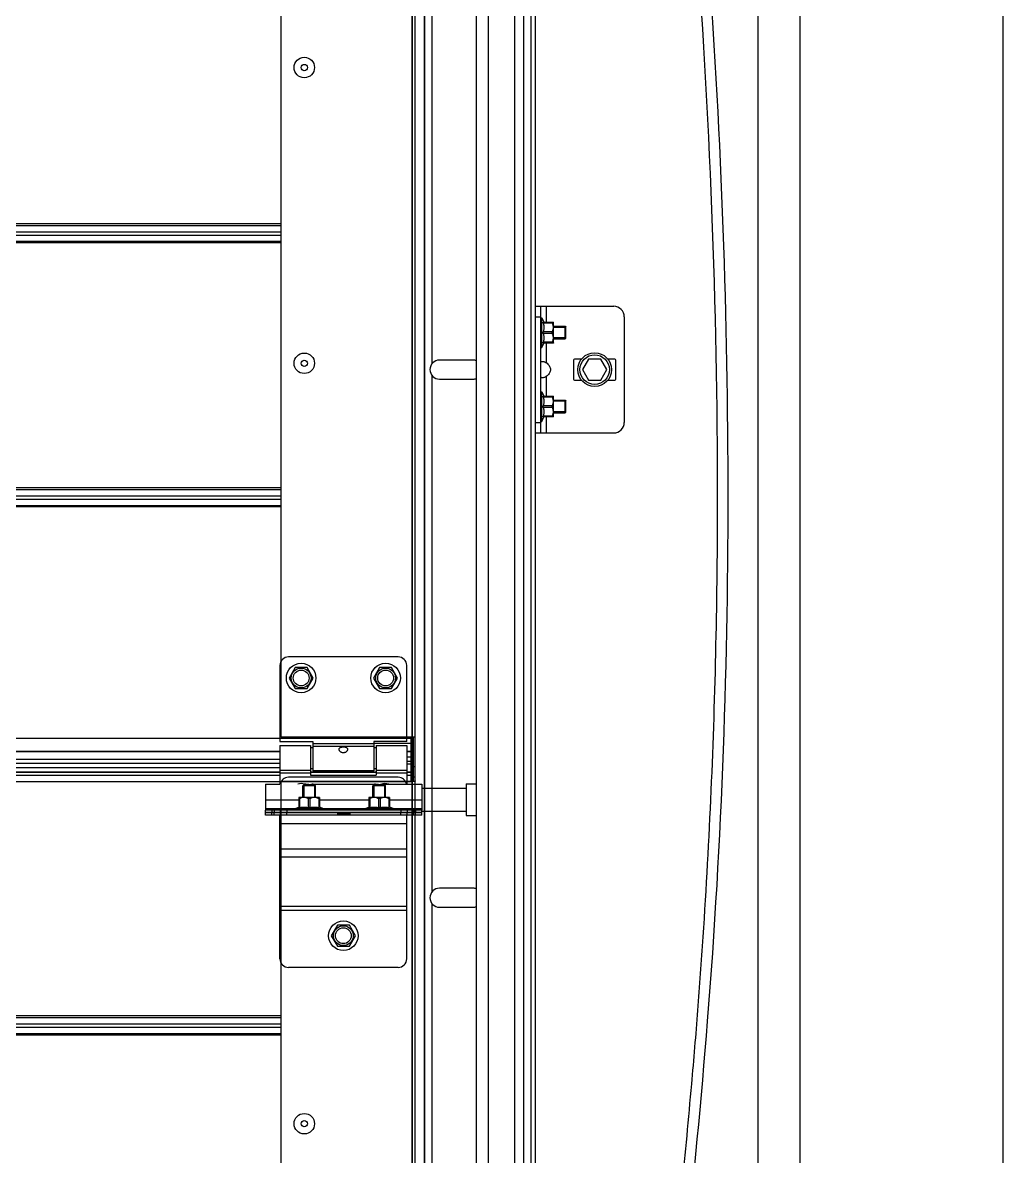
# Model space of a CAD drawing. Header units: millimetres. Extents: x 21899 to 38731, y -5425 to 3612.
# Drawn here: x 25053 to 25517, y 1846 to 2383 of the extents above; entities that cross this region are included whole.
import ezdxf

# ---------------------------------------------------------------- set-up
doc = ezdxf.new("R2010")
doc.units = ezdxf.units.MM

msp = doc.modelspace()

# ---------------------------------------------------------------- linework, layer by layer
at = {"color": 7, "linetype": 'Continuous'}
for p, q in [((25517.11, 1144.53), (25517.11, 3362)), ((25267.61, 1144.53), (25267.61, 3064.5)), ((25293.61, 1144.53), (25293.61, 3010.14)), ((25400.81, 2873), (25400.81, 1380.13)), ((25420.81, 2873), (25420.81, 1380.13)), ((25238.61, 1441.84), (25238.61, 2803.28)), ((25175.11, 2044.59), (25175.11, 2523.78)), ((25295.61, 1144.53), (25295.61, 2400.11)), ((25295.61, 2248.59), (25332.61, 2248.59)), ((25298.11, 2188.59), (25298.11, 2248.59)), ((25337.61, 2243.59), (25337.61, 2193.59)), ((25298.11, 2243.09), (25298.61, 2243.09)), ((25298.61, 2243.09), (25299.53, 2240.99)), ((25298.61, 2229.09), (25298.61, 2243.09)), ((25299.29, 2240.99), (25304.08, 2240.99)), ((25299.29, 2240.59), (25299.29, 2240.99)), ((25303.54, 2240.59), (25299.29, 2240.59)), ((25303.54, 2240.59), (25303.54, 2240.99)), ((25304.11, 2240.97), (25304.07, 2241)), ((25304.11, 2231.21), (25304.11, 2240.97)), ((25304.11, 2239.09), (25309.61, 2239.09)), ((25309.61, 2239.09), (25309.96, 2238.73)), ((25309.61, 2233.09), (25309.61, 2239.09)), ((25309.96, 2233.44), (25309.96, 2238.73)), ((25303.54, 2236.49), (25299.29, 2236.49)), ((25299.29, 2235.68), (25299.29, 2236.49)), ((25303.54, 2235.68), (25299.29, 2235.68)), ((25303.54, 2235.68), (25303.54, 2236.49)), ((25304.11, 2233.09), (25309.61, 2233.09)), ((25309.61, 2233.09), (25309.96, 2233.44)), ((25298.11, 2229.09), (25298.61, 2229.09)), ((25298.61, 2229.09), (25299.53, 2231.18)), ((25303.54, 2231.58), (25299.29, 2231.58)), ((25299.29, 2231.18), (25299.29, 2231.58)), ((25304.08, 2231.18), (25299.29, 2231.18)), ((25303.54, 2231.58), (25303.54, 2231.18)), ((25304.11, 2231.21), (25304.07, 2231.17)), ((25266.11, 2223.09), (25250.11, 2223.09)), ((25313.61, 2223.09), (25313.61, 2214.09)), ((25317.36, 2223.59), (25314.11, 2223.59)), ((25320.72, 2223.59), (25317.84, 2218.59)), ((25326.5, 2223.59), (25320.72, 2223.59)), ((25329.38, 2218.59), (25326.5, 2223.59)), ((25333.11, 2223.59), (25329.85, 2223.59)), ((25333.61, 2214.09), (25333.61, 2223.09)), ((25317.84, 2218.59), (25320.72, 2213.59)), ((25326.5, 2213.59), (25329.38, 2218.59)), ((25250.11, 2214.09), (25266.11, 2214.09)), ((25314.11, 2213.59), (25317.36, 2213.59)), ((25320.72, 2213.59), (25326.5, 2213.59)), ((25329.85, 2213.59), (25333.11, 2213.59)), ((25298.11, 2208.09), (25298.61, 2208.09)), ((25298.61, 2208.09), (25299.53, 2205.99)), ((25298.61, 2194.09), (25298.61, 2208.09)), ((25299.29, 2205.99), (25304.08, 2205.99)), ((25299.29, 2205.59), (25299.29, 2205.99)), ((25303.54, 2205.59), (25303.54, 2205.99)), ((25304.11, 2205.97), (25304.07, 2206)), ((25304.11, 2196.21), (25304.11, 2205.97)), ((25303.54, 2205.59), (25299.29, 2205.59)), ((25303.54, 2201.49), (25299.29, 2201.49)), ((25299.29, 2200.68), (25299.29, 2201.49)), ((25303.54, 2200.68), (25299.29, 2200.68)), ((25303.54, 2200.68), (25303.54, 2201.49)), ((25304.11, 2204.09), (25309.61, 2204.09)), ((25309.61, 2204.09), (25309.96, 2203.73)), ((25309.61, 2198.09), (25309.61, 2204.09)), ((25309.96, 2198.44), (25309.96, 2203.73)), ((25298.61, 2194.09), (25299.53, 2196.18)), ((25303.54, 2196.58), (25299.29, 2196.58)), ((25299.29, 2196.18), (25299.29, 2196.58)), ((25304.08, 2196.18), (25299.29, 2196.18)), ((25303.54, 2196.58), (25303.54, 2196.18)), ((25304.11, 2196.21), (25304.07, 2196.17)), ((25304.11, 2198.09), (25309.61, 2198.09)), ((25309.61, 2198.09), (25309.96, 2198.44)), ((25298.11, 2194.09), (25298.61, 2194.09)), ((25295.61, 2188.59), (25332.61, 2188.59)), ((25230.61, 2082.59), (25178.61, 2082.59)), ((25181.76, 2077.52), (25178.91, 2072.59)), ((25187.46, 2077.52), (25181.76, 2077.52)), ((25190.31, 2072.59), (25187.46, 2077.52)), ((25221.76, 2077.52), (25218.91, 2072.59)), ((25227.46, 2077.52), (25221.76, 2077.52)), ((25230.31, 2072.59), (25227.46, 2077.52)), ((25234.61, 2042.59), (25234.61, 2078.59)), ((25178.91, 2072.59), (25181.76, 2067.65)), ((25187.46, 2067.65), (25190.31, 2072.59)), ((25218.91, 2072.59), (25221.76, 2067.65)), ((25227.46, 2067.65), (25230.31, 2072.59)), ((25181.76, 2067.65), (25187.46, 2067.65)), ((25221.76, 2067.65), (25227.46, 2067.65)), ((25174.61, 2042.59), (25190.11, 2042.59)), ((25174.61, 2040.59), (25189.11, 2040.59)), ((25174.61, 2040.59), (25174.61, 2022.39)), ((25238.61, 2044.59), (25175.11, 2044.59)), ((25238.61, 2044.59), (25175.11, 2044.59)), ((25189.11, 2040.59), (25189.11, 2026.59)), ((25190.11, 2039.59), (25189.11, 2039.59)), ((25190.11, 2042.59), (25190.11, 2028.59)), ((25234.61, 2042.59), (25219.11, 2042.59)), ((25219.11, 2042.59), (25219.11, 2028.59)), ((25220.11, 2039.59), (25219.11, 2039.59)), ((25220.11, 2040.59), (25234.61, 2040.59)), ((25220.11, 2040.59), (25220.11, 2026.59)), ((25238.61, 2044.59), (25234.61, 2044.59)), ((25234.61, 2040.59), (25234.61, 2022.39)), ((25236.61, 2044.59), (25236.61, 2023.68)), ((25237.11, 2032.09), (25237.11, 2044.59)), ((25237.11, 2023.78), (25237.11, 2044.59)), ((25101.07, 2037.64), (24252.61, 2037.64)), ((25174.61, 2037.64), (25101.07, 2037.64)), ((25236.61, 2037.64), (25234.61, 2037.64)), ((25101.07, 2032.09), (24252.61, 2032.09)), ((25174.61, 2032.09), (25101.07, 2032.09)), ((25190.11, 2029.59), (25189.11, 2029.59)), ((25220.11, 2029.59), (25219.11, 2029.59)), ((25236.61, 2033.09), (25234.61, 2033.09)), ((25237.11, 2023.78), (25237.11, 2032.08)), ((25238.61, 2030.59), (25237.61, 2030.59)), ((25238.61, 2030.59), (25237.61, 2030.59)), ((25238.61, 2030.59), (25237.61, 2030.59)), ((25101.07, 2028.01), (24252.61, 2028.01)), ((25174.61, 2028.01), (25101.07, 2028.01)), ((25175.11, 1544.59), (25175.11, 2023.78)), ((25175.11, 2023.59), (25237.11, 2023.59)), ((25175.11, 2023.59), (25237.11, 2023.59)), ((25220.11, 2028.01), (25189.11, 2028.01)), ((25189.11, 2026.59), (25220.11, 2026.59)), ((25219.11, 2028.59), (25190.11, 2028.59)), ((25236.61, 2028.01), (25234.61, 2028.01)), ((25238.61, 2023.59), (25234.61, 2023.59)), ((25238.61, 2025.59), (25237.61, 2025.59)), ((25185.41, 2021.59), (25185.76, 2021.94)), ((25191.41, 2021.59), (25185.41, 2021.59)), ((25185.41, 2016.09), (25185.41, 2021.59)), ((25191.06, 2021.94), (25185.76, 2021.94)), ((25191.41, 2021.59), (25191.06, 2021.94)), ((25191.41, 2016.09), (25191.41, 2021.59)), ((25218.61, 2021.59), (25218.96, 2021.94)), ((25224.61, 2021.59), (25218.61, 2021.59)), ((25218.61, 2016.09), (25218.61, 2021.59)), ((25224.26, 2021.94), (25218.96, 2021.94)), ((25224.61, 2021.59), (25224.26, 2021.94)), ((25224.61, 2016.09), (25224.61, 2021.59)), ((25241.81, 2020.49), (25262.81, 2020.49)), ((25262.81, 2022.49), (25267.61, 2022.49)), ((25262.81, 2022.49), (25262.81, 2007.49)), ((25183.53, 2016.09), (25183.49, 2016.05)), ((25183.5, 2016.06), (25183.5, 2011.27)), ((25183.9, 2015.52), (25183.5, 2015.52)), ((25193.29, 2016.09), (25183.53, 2016.09)), ((25183.9, 2015.52), (25183.9, 2011.27)), ((25188.81, 2015.52), (25188.01, 2015.52)), ((25188.01, 2015.52), (25188.01, 2011.27)), ((25188.81, 2015.52), (25188.81, 2011.27)), ((25192.92, 2015.52), (25193.32, 2015.52)), ((25192.92, 2015.52), (25192.92, 2011.27)), ((25193.29, 2016.09), (25193.33, 2016.05)), ((25193.32, 2016.06), (25193.32, 2011.27)), ((25216.73, 2016.09), (25216.69, 2016.05)), ((25216.7, 2016.06), (25216.7, 2011.27)), ((25217.1, 2015.52), (25216.7, 2015.52)), ((25226.49, 2016.09), (25216.73, 2016.09)), ((25217.1, 2015.52), (25217.1, 2011.27)), ((25222.01, 2015.52), (25221.21, 2015.52)), ((25221.21, 2015.52), (25221.21, 2011.27)), ((25222.01, 2015.52), (25222.01, 2011.27)), ((25226.12, 2015.52), (25226.52, 2015.52)), ((25226.12, 2015.52), (25226.12, 2011.27)), ((25226.49, 2016.09), (25226.53, 2016.05)), ((25226.52, 2016.06), (25226.52, 2011.27)), ((25167.81, 2007.59), (25167.81, 2010.09)), ((25241.81, 2008.89), (25167.81, 2008.89)), ((25201.76, 2008.79), (25167.81, 2008.79)), ((25174.81, 2008.89), (25174.81, 2010.09)), ((25174.81, 2007.59), (25174.81, 2008.79)), ((25181.41, 2010.59), (25183.5, 2011.51)), ((25195.41, 2010.59), (25181.41, 2010.59)), ((25181.41, 2010.09), (25181.41, 2010.59)), ((25183.9, 2011.27), (25183.5, 2011.27)), ((25185.41, 2008.79), (25185.41, 2008.89)), ((25188.81, 2011.27), (25188.01, 2011.27)), ((25191.41, 2008.79), (25191.41, 2008.89)), ((25193.32, 2011.27), (25192.92, 2011.27)), ((25195.41, 2010.59), (25193.32, 2011.51)), ((25195.41, 2010.09), (25195.41, 2010.59)), ((25201.76, 2008.79), (25201.76, 2008.89)), ((25207.86, 2007.59), (25207.86, 2008.89)), ((25241.81, 2008.79), (25207.86, 2008.79)), ((25214.61, 2010.59), (25216.7, 2011.51)), ((25228.61, 2010.59), (25214.61, 2010.59)), ((25214.61, 2010.09), (25214.61, 2010.59)), ((25217.1, 2011.27), (25216.7, 2011.27)), ((25218.61, 2008.79), (25218.61, 2008.89)), ((25222.01, 2011.27), (25221.21, 2011.27)), ((25224.61, 2008.79), (25224.61, 2008.89)), ((25226.52, 2011.27), (25226.12, 2011.27)), ((25228.61, 2010.59), (25226.52, 2011.51)), ((25228.61, 2010.09), (25228.61, 2010.59)), ((25234.81, 2010.09), (25234.81, 2008.89)), ((25234.81, 2007.59), (25234.81, 2008.79)), ((25241.81, 2007.59), (25241.81, 2010.09)), ((25241.81, 2009.49), (25262.81, 2009.49)), ((25262.81, 2007.49), (25267.61, 2007.49)), ((25266.11, 1973.09), (25250.11, 1973.09)), ((25250.11, 1964.09), (25266.11, 1964.09)), ((25201.76, 1955.52), (25198.91, 1950.59)), ((25207.46, 1955.52), (25201.76, 1955.52)), ((25210.31, 1950.59), (25207.46, 1955.52)), ((25198.91, 1950.59), (25201.76, 1945.65)), ((25207.46, 1945.65), (25210.31, 1950.59)), ((25201.76, 1945.65), (25207.46, 1945.65))]:
    msp.add_line(p, q, dxfattribs=at)
at = {"color": 9, "linetype": 'Continuous'}
for p, q in [((25237.28, 1144.53), (25237.28, 3064.5)), ((25243.02, 1144.53), (25243.02, 3064.5)), ((25243.17, 1144.53), (25243.17, 3064.5)), ((25273.26, 1144.53), (25273.26, 3055.17)), ((25285.74, 1144.53), (25285.74, 3055.17)), ((25290.1, 1144.53), (25290.1, 3011.61)), ((25237.11, 2523.59), (25237.11, 2044.59)), ((25246.61, 2221.41), (25246.61, 2465.76)), ((25101.07, 2287.61), (24252.61, 2287.61)), ((24252.61, 2286.83), (25101.07, 2286.83)), ((25175.11, 2287.61), (25101.07, 2287.61)), ((25101.07, 2286.83), (25175.11, 2286.83)), ((24252.61, 2283.86), (25101.07, 2283.86)), ((24252.61, 2282.31), (25101.07, 2282.31)), ((25101.07, 2283.86), (25175.11, 2283.86)), ((25101.07, 2282.31), (25175.11, 2282.31)), ((24252.61, 2279.34), (25101.07, 2279.34)), ((25101.07, 2278.56), (24252.61, 2278.56)), ((25101.07, 2279.34), (25175.11, 2279.34)), ((25175.11, 2278.56), (25101.07, 2278.56)), ((25295.61, 2243.59), (25298.11, 2243.59)), ((25300.61, 2248.59), (25300.61, 2240.99)), ((25300.61, 2231.18), (25300.61, 2221.88)), ((25246.61, 1971.41), (25246.61, 2215.76)), ((25300.61, 2215.29), (25300.61, 2205.99)), ((25300.61, 2196.18), (25300.61, 2188.59)), ((25295.61, 2193.59), (25298.11, 2193.59)), ((25101.07, 2162.61), (24252.61, 2162.61)), ((24252.61, 2161.83), (25101.07, 2161.83)), ((24252.61, 2158.86), (25101.07, 2158.86)), ((25175.11, 2162.61), (25101.07, 2162.61)), ((25101.07, 2161.83), (25175.11, 2161.83)), ((25101.07, 2158.86), (25175.11, 2158.86)), ((24252.61, 2157.31), (25101.07, 2157.31)), ((24252.61, 2154.34), (25101.07, 2154.34)), ((25101.07, 2153.56), (24252.61, 2153.56)), ((25101.07, 2157.31), (25175.11, 2157.31)), ((25101.07, 2154.34), (25175.11, 2154.34)), ((25175.11, 2153.56), (25101.07, 2153.56)), ((25101.07, 2044.01), (24252.61, 2044.01)), ((25237.11, 2044.01), (25101.07, 2044.01)), ((25219.11, 2041.43), (25190.11, 2041.43)), ((25219.11, 2040.21), (25190.11, 2040.21)), ((25236.61, 2041.58), (25219.11, 2041.58)), ((25236.61, 2044.01), (25234.61, 2044.01)), ((25101.07, 2037.73), (24252.61, 2037.73)), ((25101.07, 2034.09), (24252.61, 2034.09)), ((25174.61, 2037.73), (25101.07, 2037.73)), ((25174.61, 2034.09), (25101.07, 2034.09)), ((25236.61, 2037.73), (25234.61, 2037.73)), ((25236.61, 2035.09), (25234.61, 2035.09)), ((25237.11, 2037.59), (25237.11, 2022.39)), ((24252.61, 2030.3), (25101.07, 2030.3)), ((25101.07, 2030.3), (25174.61, 2030.3)), ((25174.61, 2028.96), (25189.11, 2028.96)), ((25220.11, 2028.96), (25234.61, 2028.96)), ((25234.61, 2031.9), (25236.61, 2031.9)), ((24252.61, 2027.97), (25101.07, 2027.97)), ((24252.61, 2026.59), (25101.07, 2026.59)), ((24252.61, 2023.68), (25101.07, 2023.68)), ((25101.07, 2027.97), (25174.61, 2027.97)), ((25101.07, 2026.59), (25174.61, 2026.59)), ((25101.07, 2023.68), (25175.11, 2023.68)), ((25174.61, 2027.75), (25189.11, 2027.75)), ((25189.11, 2027.97), (25220.11, 2027.97)), ((25189.11, 2026.59), (25220.11, 2026.59)), ((25220.11, 2027.75), (25234.61, 2027.75)), ((25234.61, 2027.97), (25236.61, 2027.97)), ((25234.61, 2026.59), (25236.61, 2026.59)), ((25234.61, 2023.68), (25236.61, 2023.68)), ((25237.11, 2023.59), (25237.11, 1544.59)), ((25167.81, 2014.99), (25183.5, 2014.99)), ((25193.32, 2014.99), (25216.7, 2014.99)), ((25226.52, 2014.99), (25241.81, 2014.99)), ((25167.81, 2010.89), (25182.09, 2010.89)), ((25170.81, 2010.09), (25170.81, 2008.89)), ((25170.81, 2007.59), (25170.81, 2008.79)), ((25171.81, 2010.09), (25171.81, 2008.89)), ((25171.81, 2007.59), (25171.81, 2008.79)), ((25177.81, 2010.09), (25177.81, 2008.89)), ((25177.81, 2007.59), (25177.81, 2008.79)), ((25194.73, 2010.89), (25215.29, 2010.89)), ((25207.46, 2008.36), (25201.76, 2008.36)), ((25227.93, 2010.89), (25241.81, 2010.89)), ((25231.81, 2010.09), (25231.81, 2008.89)), ((25231.81, 2007.59), (25231.81, 2008.79)), ((25237.81, 2010.09), (25237.81, 2008.89)), ((25237.81, 2007.59), (25237.81, 2008.79)), ((25238.81, 2010.09), (25238.81, 2008.89)), ((25238.81, 2007.59), (25238.81, 2008.79)), ((25234.61, 2003.59), (25174.61, 2003.59)), ((25234.61, 1991.59), (25174.61, 1991.59)), ((25234.61, 1987.84), (25174.61, 1987.84)), ((25234.61, 1964.46), (25174.61, 1964.46)), ((25246.61, 1721.41), (25246.61, 1965.76)), ((25234.61, 1962.59), (25174.61, 1962.59)), ((25101.07, 1912.61), (24252.61, 1912.61)), ((24252.61, 1911.83), (25101.07, 1911.83)), ((25175.11, 1912.61), (25101.07, 1912.61)), ((25101.07, 1911.83), (25175.11, 1911.83)), ((24252.61, 1908.86), (25101.07, 1908.86)), ((24252.61, 1907.31), (25101.07, 1907.31)), ((25101.07, 1908.86), (25175.11, 1908.86)), ((25101.07, 1907.31), (25175.11, 1907.31)), ((24252.61, 1904.34), (25101.07, 1904.34)), ((25101.07, 1903.56), (24252.61, 1903.56)), ((25101.07, 1904.34), (25175.11, 1904.34)), ((25175.11, 1903.56), (25101.07, 1903.56))]:
    msp.add_line(p, q, dxfattribs=at)
at = {"color": 2, "linetype": 'Continuous'}
for p, q in [((25309.96, 2238.59), (25304.11, 2238.59)), ((25309.96, 2233.59), (25304.11, 2233.59)), ((25309.96, 2203.59), (25304.11, 2203.59)), ((25309.96, 2198.59), (25304.11, 2198.59)), ((25185.91, 2021.94), (25185.91, 2016.09)), ((25190.91, 2021.94), (25190.91, 2016.09)), ((25219.11, 2021.94), (25219.11, 2016.09)), ((25224.11, 2021.94), (25224.11, 2016.09)), ((25185.91, 2008.89), (25185.91, 2008.79)), ((25190.91, 2008.89), (25190.91, 2008.79)), ((25219.11, 2008.89), (25219.11, 2008.79)), ((25224.11, 2008.89), (25224.11, 2008.79))]:
    msp.add_line(p, q, dxfattribs=at)
msp.add_line((25174.61, 2078.59), (25174.61, 2042.59))
at = {"color": 3, "linetype": 'Continuous'}
for p, q in [((25237.61, 2023.89), (25237.61, 2044.59)), ((25237.61, 2044.59), (25237.61, 2023.89)), ((25237.61, 2044.59), (25237.61, 2023.59)), ((25236.61, 2037.59), (25237.61, 2037.59)), ((25175.11, 2023.78), (25237.11, 2023.78)), ((25175.11, 2023.78), (25237.11, 2023.78)), ((25230.61, 2025.59), (25178.61, 2025.59)), ((25167.81, 2022.39), (25174.61, 2022.39)), ((25167.81, 2022.39), (25167.81, 2010.09)), ((25190.31, 2022.39), (25219.31, 2022.39)), ((25223.31, 2022.39), (25241.81, 2022.39)), ((25241.81, 2022.39), (25241.81, 2010.09)), ((25241.81, 2010.09), (25167.81, 2010.09)), ((25174.51, 2007.59), (25167.81, 2007.59)), ((25241.81, 2007.59), (25174.61, 2007.59)), ((25174.61, 1939.59), (25174.61, 2007.59)), ((25207.46, 2008.79), (25201.76, 2008.79)), ((25201.76, 2008.79), (25201.76, 2007.59)), ((25207.46, 2008.79), (25207.46, 2007.59)), ((25234.61, 1939.59), (25234.61, 2007.59)), ((25230.61, 1935.59), (25178.61, 1935.59))]:
    msp.add_line(p, q, dxfattribs=at)
at = {"color": 7, "linetype": 'Continuous'}
for centre, radius in [((25186.11, 2361.59), 4.85), ((25186.11, 2361.59), 1.5), ((25186.11, 2221.59), 4.85), ((25186.11, 2221.59), 1.5), ((25323.61, 2218.59), 8), ((25323.61, 2218.59), 7), ((25184.61, 2072.59), 7), ((25224.61, 2072.59), 7), ((25184.61, 2072.59), 3.75), ((25224.61, 2072.59), 3.75), ((25204.61, 1950.59), 7), ((25204.61, 1950.59), 3.75), ((25186.11, 1861.59), 4.85), ((25186.11, 1861.59), 1.5)]:
    msp.add_circle(centre, radius, dxfattribs=at)
at = {"color": 9, "linetype": 'Continuous'}
for centre in [(25184.61, 2072.59), (25224.61, 2072.59), (25204.61, 1950.59)]:
    msp.add_circle(centre, 4.7, dxfattribs=at)
at = {"color": 7, "linetype": 'Continuous'}
for centre, radius, start, end in [((25332.61, 2243.59), 5, 0, 90), ((25250.11, 2218.59), 4.5, 90, 270), ((25266.11, 2218.59), 4.5, 70.4494, 90), ((25314.11, 2223.09), 0.5, 90, 180), ((25333.11, 2223.09), 0.5, 0, 90), ((25266.11, 2218.59), 4.5, 270, 289.5506), ((25314.11, 2214.09), 0.5, 180, 270), ((25333.11, 2214.09), 0.5, 270, 0), ((25332.61, 2193.59), 5, 270, 0), ((25178.61, 2078.59), 4, 90, 180), ((25230.61, 2078.59), 4, 0, 90), ((25184.61, 2015.59), 7, 75.9631, 102.9948), ((25224.61, 2015.59), 7, 77.0052, 109.3732), ((25250.11, 1968.59), 4.5, 90, 270), ((25266.11, 1968.59), 4.5, 70.4494, 90), ((25266.11, 1968.59), 4.5, 270, 289.5506)]:
    msp.add_arc(centre, radius, start, end, dxfattribs=at)
at = {"color": 3, "linetype": 'Continuous'}
for centre, start, end in [((25178.61, 2021.59), 90, 168.4498), ((25230.61, 2021.59), 11.5502, 90), ((25178.61, 1939.59), 180, 270), ((25230.61, 1939.59), 270, 0)]:
    msp.add_arc(centre, 4, start, end, dxfattribs=at)
msp.add_open_spline([(25176.46, 477.37), (25176.32, 482.03), (25176.16, 486.79), (25176.42, 495.3), (25176.71, 499.05), (25177.58, 504.07), (25177.84, 505.36), (25178.43, 507.73), (25178.73, 508.81), (25179.39, 510.92), (25179.76, 511.97), (25180.95, 515.07), (25181.86, 517.08), (25185.22, 523.53), (25188.11, 527.73), (25194.66, 535.64), (25198.32, 539.33), (25206.12, 546.27), (25210.25, 549.51), (25217.88, 554.98), (25221.33, 557.28), (25228.3, 561.66), (25231.82, 563.73), (25242.46, 569.66), (25249.65, 573.24), (25268.5, 581.97), (25280.17, 586.75), (25302.75, 596.24), (25313.67, 600.96), (25327.74, 608.21), (25331.55, 610.31), (25338.09, 614.23), (25340.86, 616.02), (25346.28, 619.74), (25348.91, 621.67), (25356.6, 627.67), (25361.45, 631.96), (25376.1, 646.52), (25384.89, 657.83), (25400.12, 682.69), (25406.58, 696.25), (25417.39, 725.26), (25421.74, 740.71), (25431.56, 787.11), (25434.71, 819.9), (25436.18, 888.03), (25434.5, 923.36), (25428.04, 993.95), (25423.25, 1029.2), (25416.41, 1071.66), (25414.99, 1080.12), (25412.09, 1096.85), (25410.6, 1105.13), (25406.07, 1129.71), (25402.95, 1145.76), (25393.43, 1193.12), (25386.91, 1223.59), (25371.59, 1296.8), (25363.1, 1338.82), (25354.78, 1393.07), (25353.08, 1405.24), (25350.29, 1428.01), (25349.15, 1438.6), (25347.47, 1457.2), (25346.85, 1465.19), (25345.82, 1481.23), (25345.41, 1489.29), (25344.47, 1513.54), (25344.23, 1529.83), (25344.49, 1578.97), (25345.95, 1612.13), (25352.25, 1706.91), (25358.93, 1769.14), (25366.57, 1847.67), (25368.12, 1864.05), (25370.6, 1892.04), (25371.58, 1903.65), (25373.39, 1926.85), (25374.23, 1938.44), (25376.53, 1973.16), (25377.8, 1996.25), (25380.82, 2065.42), (25381.79, 2111.36), (25381.85, 2248.82), (25378.09, 2339.99), (25364.4, 2522.27), (25354.5, 2613.36), (25326.96, 2828.37), (25307.82, 2952.28), (25288.67, 3076.24)], degree=3, knots=[0, 0, 0, 0, 13.614656, 13.614656, 24.237506, 24.237506, 27.949925, 27.949925, 31.063684, 31.063684, 34.177443, 34.177443, 40.404961, 40.404961, 54.673562, 54.673562, 68.942162, 68.942162, 83.210763, 83.210763, 94.643421, 94.643421, 106.076078, 106.076078, 128.941394, 128.941394, 165.933013, 165.933013, 202.924632, 202.924632, 217.211649, 217.211649, 228.325165, 228.325165, 239.438681, 239.438681, 261.665712, 261.665712, 310.591127, 310.591127, 359.516541, 359.516541, 408.441955, 408.441955, 499.721397, 499.721397, 591.000838, 591.000838, 682.28028, 682.28028, 705.283727, 705.283727, 728.287174, 728.287174, 774.294068, 774.294068, 866.307856, 866.307856, 999.972816, 999.972816, 1038.611318, 1038.611318, 1072.030725, 1072.030725, 1097.038945, 1097.038945, 1122.047166, 1122.047166, 1172.063606, 1172.063606, 1272.096487, 1272.096487, 1455.942037, 1455.942037, 1504.41999, 1504.41999, 1538.871883, 1538.871883, 1573.323775, 1573.323775, 1642.227561, 1642.227561, 1780.035131, 1780.035131, 2055.650273, 2055.650273, 2331.265414, 2331.265414, 2706.34663, 2706.34663, 2706.34663, 2706.34663])
msp.add_spline([(25181.46, 477.52), (25183.17, 506.07), (25220.98, 550.99), (25339.72, 609.4), (25420.96, 1074.69), (25351.59, 1469.53), (25377.1, 1910.16), (25377.1, 2419.72), (25293.61, 3077)], degree=3)
at = {"color": 7, "linetype": 'Continuous'}
for points, start_tangent, end_tangent in [([(25299.29, 2240.59), (25299.39, 2240.07), (25299.47, 2239.56), (25299.51, 2239.05), (25299.53, 2238.54), (25299.51, 2238.03), (25299.47, 2237.52), (25299.39, 2237.01), (25299.29, 2236.49)], (0.215516, -0.9765), (-0.215516, -0.9765)), ([(25303.54, 2236.49), (25303.76, 2236.97), (25303.92, 2237.43), (25304.02, 2237.88), (25304.07, 2238.32), (25304.07, 2238.76), (25304.02, 2239.2), (25303.92, 2239.65), (25303.76, 2240.11), (25303.54, 2240.59)], (0.44845, 0.893808), (-0.44845, 0.893808)), ([(25299.29, 2235.68), (25299.39, 2235.16), (25299.47, 2234.65), (25299.51, 2234.14), (25299.53, 2233.63), (25299.51, 2233.12), (25299.47, 2232.61), (25299.39, 2232.1), (25299.29, 2231.58)], (0.215516, -0.9765), (-0.215516, -0.9765)), ([(25303.54, 2231.58), (25303.76, 2232.06), (25303.92, 2232.52), (25304.02, 2232.97), (25304.07, 2233.41), (25304.07, 2233.85), (25304.02, 2234.29), (25303.92, 2234.74), (25303.76, 2235.2), (25303.54, 2235.68)], (0.44845, 0.893808), (-0.44845, 0.893808)), ([(25298.11, 2221.88), (25298.15, 2222.14)], (0, 1), (0.404896, 0.914363)), ([(25298.15, 2222.14), (25298.29, 2222.31), (25298.52, 2222.4), (25298.84, 2222.44), (25299.24, 2222.4), (25299.68, 2222.31), (25300.14, 2222.14), (25300.61, 2221.88)], (0.404896, 0.914363), (0.836124, -0.548541)), ([(25300.61, 2221.88), (25301.45, 2221.21), (25302.05, 2220.48), (25302.44, 2219.73), (25302.62, 2218.97), (25302.62, 2218.2), (25302.44, 2217.44), (25302.05, 2216.69), (25301.45, 2215.96), (25300.61, 2215.29)], (0.836124, -0.548541), (-0.836124, -0.548541)), ([(25300.61, 2215.29), (25300.14, 2215.03), (25299.68, 2214.86), (25299.24, 2214.77), (25298.84, 2214.73), (25298.52, 2214.77), (25298.29, 2214.86), (25298.15, 2215.03)], (-0.836124, -0.548541), (-0.404914, 0.914355)), ([(25299.29, 2205.59), (25299.39, 2205.07), (25299.47, 2204.56), (25299.51, 2204.05), (25299.53, 2203.54), (25299.51, 2203.03), (25299.47, 2202.52), (25299.39, 2202.01), (25299.29, 2201.49)], (0.215516, -0.9765), (-0.215516, -0.9765)), ([(25299.29, 2200.68), (25299.39, 2200.16), (25299.47, 2199.65), (25299.51, 2199.14), (25299.53, 2198.63), (25299.51, 2198.12), (25299.47, 2197.61), (25299.39, 2197.1), (25299.29, 2196.58)], (0.215516, -0.9765), (-0.215516, -0.9765)), ([(25303.54, 2201.49), (25303.76, 2201.97), (25303.92, 2202.43), (25304.02, 2202.88), (25304.07, 2203.32), (25304.07, 2203.76), (25304.02, 2204.2), (25303.92, 2204.65), (25303.76, 2205.11), (25303.54, 2205.59)], (0.44845, 0.893808), (-0.44845, 0.893808)), ([(25303.54, 2196.58), (25303.76, 2197.06), (25303.92, 2197.52), (25304.02, 2197.97), (25304.07, 2198.41), (25304.07, 2198.85), (25304.02, 2199.29), (25303.92, 2199.74), (25303.76, 2200.2), (25303.54, 2200.68)], (0.44845, 0.893808), (-0.44845, 0.893808)), ([(25202.61, 2038.83), (25202.67, 2039.17), (25202.86, 2039.46), (25203.16, 2039.69), (25203.51, 2039.84), (25203.87, 2039.93), (25204.26, 2039.99), (25204.67, 2040), (25205.08, 2039.97), (25205.47, 2039.91), (25205.82, 2039.8), (25206.13, 2039.65), (25206.37, 2039.44), (25206.54, 2039.17), (25206.61, 2038.83)], (0, 1), (0, -1)), ([(25202.7, 2038.38), (25202.67, 2038.47), (25202.61, 2038.83)], (-0.374906, 0.927063), (0, 1)), ([(25206.51, 2038.37), (25206.38, 2038.12), (25206.11, 2037.78), (25205.76, 2037.51), (25205.4, 2037.32), (25205, 2037.21), (25204.57, 2037.17), (25204.15, 2037.22), (25203.74, 2037.36), (25203.39, 2037.56), (25203.08, 2037.82), (25202.83, 2038.13), (25202.7, 2038.38)], (-0.381296, -0.924453), (-0.374906, 0.927063)), ([(25206.61, 2038.83), (25206.55, 2038.48), (25206.51, 2038.37)], (0, -1), (-0.381296, -0.924453)), ([(25237.62, 2023.6), (25237.11, 2023.59)], (-0.997621, -0.068943), (-1, 0)), ([(25237.62, 2023.6), (25237.11, 2023.59)], (-0.997621, -0.068943), (-1, 0)), ([(25238.61, 2023.89), (25238.5, 2023.76), (25238.17, 2023.67), (25237.69, 2023.61), (25237.62, 2023.6)], (0, -1), (-0.997621, -0.068943)), ([(25238.61, 2023.89), (25238.5, 2023.76), (25238.17, 2023.67), (25237.69, 2023.61), (25237.62, 2023.6)], (0, -1), (-0.997621, -0.068943)), ([(25188.01, 2015.52), (25187.52, 2015.73), (25187.06, 2015.89), (25186.62, 2016), (25186.18, 2016.05), (25185.74, 2016.05), (25185.29, 2016), (25184.85, 2015.89), (25184.39, 2015.73), (25183.9, 2015.52)], (-0.893808, 0.44845), (-0.893808, -0.44845)), ([(25192.92, 2015.52), (25192.43, 2015.73), (25191.97, 2015.89), (25191.52, 2016), (25191.08, 2016.05), (25190.64, 2016.05), (25190.2, 2016), (25189.76, 2015.89), (25189.3, 2015.73), (25188.81, 2015.52)], (-0.893808, 0.44845), (-0.893808, -0.44845)), ([(25221.21, 2015.52), (25220.72, 2015.73), (25220.26, 2015.89), (25219.82, 2016), (25219.38, 2016.05), (25218.94, 2016.05), (25218.49, 2016), (25218.05, 2015.89), (25217.59, 2015.73), (25217.1, 2015.52)], (-0.893808, 0.44845), (-0.893808, -0.44845)), ([(25226.12, 2015.52), (25225.63, 2015.73), (25225.17, 2015.89), (25224.72, 2016), (25224.28, 2016.05), (25223.84, 2016.05), (25223.4, 2016), (25222.96, 2015.89), (25222.5, 2015.73), (25222.01, 2015.52)], (-0.893808, 0.44845), (-0.893808, -0.44845)), ([(25183.9, 2011.27), (25184.42, 2011.37), (25184.94, 2011.44), (25185.45, 2011.49), (25185.96, 2011.51), (25186.47, 2011.49), (25186.98, 2011.44), (25187.49, 2011.37), (25188.01, 2011.27)], (0.9765, 0.215516), (0.9765, -0.215516)), ([(25188.81, 2011.27), (25189.33, 2011.37), (25189.84, 2011.44), (25190.35, 2011.49), (25190.86, 2011.51), (25191.37, 2011.49), (25191.88, 2011.44), (25192.4, 2011.37), (25192.92, 2011.27)], (0.9765, 0.215516), (0.9765, -0.215516)), ([(25217.1, 2011.27), (25217.62, 2011.37), (25218.14, 2011.44), (25218.65, 2011.49), (25219.16, 2011.51), (25219.67, 2011.49), (25220.18, 2011.44), (25220.69, 2011.37), (25221.21, 2011.27)], (0.9765, 0.215516), (0.9765, -0.215516)), ([(25222.01, 2011.27), (25222.53, 2011.37), (25223.04, 2011.44), (25223.55, 2011.49), (25224.06, 2011.51), (25224.57, 2011.49), (25225.08, 2011.44), (25225.6, 2011.37), (25226.12, 2011.27)], (0.9765, 0.215516), (0.9765, -0.215516))]:
    msp.add_spline(points, degree=3, dxfattribs=dict(at, start_tangent=start_tangent, end_tangent=end_tangent))
at = {"color": 3, "linetype": 'Continuous'}
for points, start_tangent, end_tangent in [([(25237.61, 2037.88), (25237.54, 2037.81), (25237.36, 2037.77), (25237.11, 2037.76)], (0, -1), (-1, 0)), ([(25237.61, 2037.88), (25237.54, 2037.81), (25237.36, 2037.77), (25237.11, 2037.76)], (0, -1), (-1, 0)), ([(25237.11, 2023.78), (25237.36, 2023.79), (25237.54, 2023.83)], (1, 0), (0.942444, 0.334365)), ([(25237.11, 2023.78), (25237.36, 2023.79), (25237.54, 2023.83)], (1, 0), (0.942444, 0.334365)), ([(25237.54, 2023.83), (25237.61, 2023.89)], (0.942444, 0.334365), (0, 1)), ([(25237.54, 2023.83), (25237.61, 2023.89)], (0.942444, 0.334365), (0, 1)), ([(25186.39, 2022.36), (25186.31, 2022.39)], (-0.967488, 0.252916), (-0.269211, -0.963081)), ([(25187.38, 2022.17), (25187.18, 2022.2), (25186.98, 2022.23), (25186.81, 2022.27), (25186.66, 2022.3), (25186.54, 2022.33), (25186.44, 2022.35), (25186.31, 2022.39), (25186.44, 2022.35), (25186.54, 2022.33), (25186.66, 2022.3), (25186.81, 2022.27), (25186.98, 2022.23), (25187.18, 2022.2)], (-0.991814, 0.127691), (0.987855, -0.155378)), ([(25186.98, 2022.23), (25186.81, 2022.27), (25186.66, 2022.3), (25186.54, 2022.33), (25186.44, 2022.35), (25186.31, 2022.39), (25186.44, 2022.35), (25186.54, 2022.33), (25186.66, 2022.3), (25186.81, 2022.27), (25186.98, 2022.23), (25187.18, 2022.2)], (-0.983603, 0.180346), (0.987855, -0.155378)), ([(25186.98, 2022.23), (25186.81, 2022.27), (25186.66, 2022.3), (25186.54, 2022.33), (25186.44, 2022.35), (25186.31, 2022.39), (25186.44, 2022.35), (25186.54, 2022.33), (25186.66, 2022.3)], (-0.983603, 0.180346), (0.975429, -0.220316)), ([(25186.31, 2022.39), (25186.32, 2022.38)], (-0.269295, -0.963058), (0.966761, -0.25568)), ([(25186.44, 2022.35), (25186.39, 2022.36)], (-0.968495, 0.249032), (-0.967488, 0.252916)), ([(25187.52, 2022.15), (25187.38, 2022.17)], (-0.994049, 0.108934), (-0.991814, 0.127691)), ([(25187.84, 2022.13), (25187.52, 2022.15)], (-0.997809, 0.06616), (-0.994049, 0.108934)), ([(25188.31, 2022.11), (25187.84, 2022.13)], (-1, -0.000125), (-0.997809, 0.06616)), ([(25188.31, 2022.11), (25188.78, 2022.13)], (1, -0.000114), (0.997809, 0.066161)), ([(25188.78, 2022.13), (25189.08, 2022.15)], (0.997809, 0.066161), (0.994276, 0.106842)), ([(25189.08, 2022.15), (25189.24, 2022.17), (25189.44, 2022.2), (25189.63, 2022.23), (25189.81, 2022.27), (25189.96, 2022.3), (25190.08, 2022.33), (25190.18, 2022.35), (25190.3, 2022.38), (25190.18, 2022.35), (25190.08, 2022.33), (25189.96, 2022.3), (25189.81, 2022.27), (25189.64, 2022.23), (25189.44, 2022.2), (25189.24, 2022.17)], (0.994276, 0.106842), (-0.991806, -0.127754)), ([(25189.43, 2022.2), (25189.24, 2022.17)], (-0.988177, -0.153317), (-0.991806, -0.127754)), ([(25190.18, 2022.35), (25190.3, 2022.38), (25190.18, 2022.35), (25190.14, 2022.34)], (0.968529, 0.248901), (-0.970087, -0.242758)), ([(25190.18, 2022.35), (25190.21, 2022.36)], (0.968529, 0.248901), (0.967848, 0.251535)), ([(25190.21, 2022.36), (25190.3, 2022.38)], (0.967848, 0.251535), (0.258533, -0.966003)), ([(25219.39, 2022.36), (25219.31, 2022.39)], (-0.967488, 0.252916), (-0.269211, -0.963081)), ([(25219.31, 2022.39), (25219.32, 2022.38)], (-0.269295, -0.963058), (0.966761, -0.25568)), ([(25220.38, 2022.17), (25220.18, 2022.2), (25219.98, 2022.23), (25219.81, 2022.27), (25219.66, 2022.3), (25219.54, 2022.33), (25219.44, 2022.35), (25219.31, 2022.39), (25219.44, 2022.35), (25219.54, 2022.33), (25219.66, 2022.3), (25219.81, 2022.27), (25219.98, 2022.23), (25220.18, 2022.2)], (-0.991814, 0.127691), (0.987855, -0.155378)), ([(25219.98, 2022.23), (25219.81, 2022.27), (25219.66, 2022.3), (25219.54, 2022.33), (25219.44, 2022.35), (25219.31, 2022.39), (25219.44, 2022.35), (25219.54, 2022.33), (25219.66, 2022.3), (25219.81, 2022.27), (25219.98, 2022.23), (25220.18, 2022.2)], (-0.983603, 0.180346), (0.987855, -0.155378)), ([(25219.98, 2022.23), (25219.81, 2022.27), (25219.66, 2022.3), (25219.54, 2022.33), (25219.44, 2022.35), (25219.31, 2022.39), (25219.44, 2022.35), (25219.54, 2022.33), (25219.66, 2022.3)], (-0.983603, 0.180346), (0.975429, -0.220316)), ([(25219.44, 2022.35), (25219.39, 2022.36)], (-0.968495, 0.249032), (-0.967488, 0.252916)), ([(25220.52, 2022.15), (25220.38, 2022.17)], (-0.994049, 0.108934), (-0.991814, 0.127691)), ([(25220.84, 2022.13), (25220.52, 2022.15)], (-0.997809, 0.06616), (-0.994049, 0.108934)), ([(25221.31, 2022.11), (25220.84, 2022.13)], (-1, -0.000125), (-0.997809, 0.06616)), ([(25221.31, 2022.11), (25221.78, 2022.13)], (1, -0.000114), (0.997809, 0.066161)), ([(25221.78, 2022.13), (25222.08, 2022.15)], (0.997809, 0.066161), (0.994276, 0.106842)), ([(25222.08, 2022.15), (25222.24, 2022.17), (25222.44, 2022.2), (25222.63, 2022.23), (25222.81, 2022.27), (25222.96, 2022.3), (25223.08, 2022.33), (25223.18, 2022.35), (25223.3, 2022.38), (25223.18, 2022.35), (25223.08, 2022.33), (25222.96, 2022.3), (25222.81, 2022.27), (25222.64, 2022.23), (25222.44, 2022.2), (25222.24, 2022.17)], (0.994276, 0.106842), (-0.991806, -0.127754)), ([(25222.43, 2022.2), (25222.24, 2022.17)], (-0.988177, -0.153317), (-0.991806, -0.127754)), ([(25223.18, 2022.35), (25223.3, 2022.38), (25223.18, 2022.35), (25223.14, 2022.34)], (0.968529, 0.248901), (-0.970087, -0.242758)), ([(25223.18, 2022.35), (25223.21, 2022.36)], (0.968529, 0.248901), (0.967848, 0.251535)), ([(25223.21, 2022.36), (25223.3, 2022.38)], (0.967848, 0.251535), (0.258533, -0.966003))]:
    msp.add_spline(points, degree=3, dxfattribs=dict(at, start_tangent=start_tangent, end_tangent=end_tangent))

doc.saveas('drawing.dxf')
